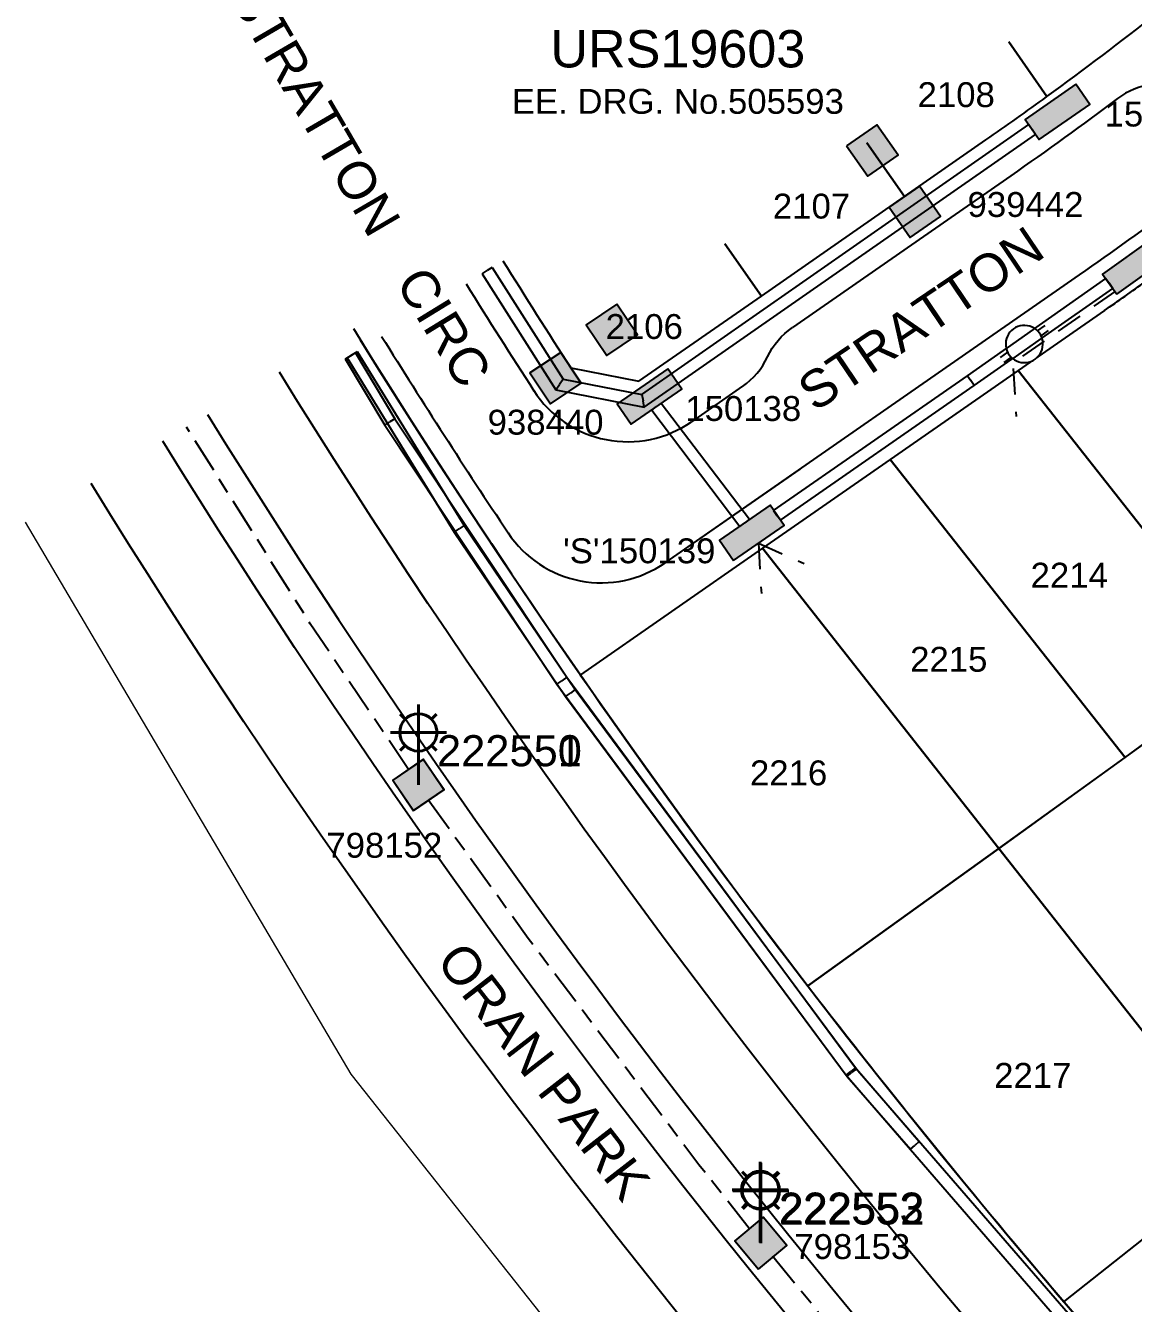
# Model space of a CAD drawing. Header units: metres. Extents: x 291565 to 291879, y 6233708 to 6234033.
# Drawn here: x 291564.7 to 291653.9, y 6233816.7 to 6233919.4 of the extents above; entities that cross this region are included whole.
import ezdxf
from ezdxf.enums import TextEntityAlignment as Align

# ---------------------------------------------------------------- set-up
doc = ezdxf.new("R2010")
doc.units = ezdxf.units.M
doc.header["$LTSCALE"] = 0.7
doc.linetypes.add('Cable Exist UG', pattern=[8.2, 4, -1.2, 1.8, -1.2])
doc.linetypes.add('Dash', pattern=[5, 3, -2])
doc.layers.get('0').update_dxf_attribs({"color": 6})
for name, color, linetype in [('_User Miscellaneous1', 3, 'Continuous'), ('_User Miscellaneous11', 7, 'Continuous'), ('_User Miscellaneous6', 7, 'Continuous'), ('_User Miscellaneous7', 150, 'Continuous'), ('_User Miscellaneous8', 7, 'Continuous'), ('Cadastre Developer_SP_NEW', 4, 'Continuous'), ('Cadastre Roads_SP_EXT', 4, 'Continuous'), ('Cadastre Roads_SP_NEW', 8, 'Continuous'), ('Equip_LV_NEW', 5, 'Continuous'), ('Equip_SP_SL_EXT', 70, 'Continuous'), ('Services_SP_NEW_UG', 2, 'Continuous'), ('SupportsUG_SP_LV_EXT', 7, 'Continuous'), ('SupportsUG_SP_LV_SL_EXT', 7, 'Continuous'), ('UG_Details_SP_MISC', 7, 'Continuous')]:
    doc.layers.add(name, color=color, linetype=linetype)
doc.layers.add('Cadastre Land Parcels_SP_EXT', color=9, linetype='Continuous', lineweight=5)
doc.styles.add('ARIAL', font='arial.ttf', dxfattribs={"height": 2})
doc.styles.add('ARIAL 3.0', font='arial.ttf', dxfattribs={"height": 3})
doc.styles.add('COLUMN_LABEL', font='arial.ttf')
doc.styles.add('iecARIAL', font='arial.ttf', dxfattribs={"height": 2})
doc.styles.add('POLE_LABEL', font='arial.ttf')
doc.styles.get("Standard").update_dxf_attribs({"font": 'arial.ttf'})

# ---------------------------------------------------------------- blocks, each defined once
blk = doc.blocks.new('*U56')
at = {"layer": '_User Miscellaneous7'}
blk.add_hatch(color=256, dxfattribs=at).paths.add_polyline_path([(-1.47, -1.5), (1.5, -1.47), (1.48, 1.5), (-1.49, 1.47)])
at = {"layer": '_User Miscellaneous8'}
blk.add_hatch(color=256, dxfattribs=at).paths.add_polyline_path([(-1.47, -1.5), (1.5, -1.47), (1.47, 1.5), (-1.5, 1.47)])
at = {"layer": '_User Miscellaneous7'}
blk.add_lwpolyline([(1.5, -1.47), (1.48, 1.5), (-1.49, 1.47), (-1.47, -1.5)], close=True, dxfattribs=at)
at = {"layer": '_User Miscellaneous8'}
blk.add_lwpolyline([(1.5, -1.47), (1.47, 1.5), (-1.5, 1.47), (-1.47, -1.5)], close=True, dxfattribs=at)
at = {"flags": 9}
for tag, style, p in [('STRUCTURE_PLANT_NUMBER', 'POLE_LABEL', (1.81, 0.03)), ('STREET_CODE', 'COLUMN_LABEL', (1.81, -0.2))]:
    blk.add_attdef(tag, text='', height=0.2, dxfattribs=dict(at, style=style)).set_placement(p, align=Align.MIDDLE_LEFT)
for tag, p in [('COLUMN_TYPE', (1.81, -0.4)), ('OWNED_BY', (1.81, -0.6)), ('STATE', (1.81, -0.8)), ('USAGE', (1.81, -1)), ('STREETNAME', (1.81, -1.6)), ('SUBURB', (1.81, -1.8)), ('LEGEND', (1.81, -1.2)), ('LOCATION', (1.81, -1.4)), ('NOTES', (1.81, -2))]:
    blk.add_attdef(tag, text='', height=0.2, dxfattribs=at).set_placement(p, align=Align.MIDDLE_LEFT)
at = {"flags": 1}
blk.add_attdef('Z', (1.81, -2.35), '', height=0.2, dxfattribs=at)
at = {"layer": '_User Miscellaneous6', "style": 'ARIAL', "flags": 8}
blk.add_attdef('ASSET_NUM', text='', height=2, dxfattribs=at).set_placement((2, 2), align=Align.MIDDLE_LEFT)
blk = doc.blocks.new('*U53')
at = {"layer": '_User Miscellaneous7'}
blk.add_hatch(color=256, dxfattribs=at).paths.add_polyline_path([(-1.37, -1.58), (1.59, -1.38), (1.39, 1.58), (-1.57, 1.38)])
at = {"layer": '_User Miscellaneous8'}
blk.add_hatch(color=256, dxfattribs=at).paths.add_polyline_path([(-1.38, -1.58), (1.58, -1.38), (1.38, 1.58), (-1.58, 1.38)])
at = {"layer": '_User Miscellaneous7'}
blk.add_lwpolyline([(1.59, -1.38), (1.39, 1.58), (-1.57, 1.38), (-1.37, -1.58)], close=True, dxfattribs=at)
at = {"layer": '_User Miscellaneous8'}
blk.add_lwpolyline([(1.58, -1.38), (1.38, 1.58), (-1.58, 1.38), (-1.38, -1.58)], close=True, dxfattribs=at)
at = {"flags": 9}
for tag, style, p in [('STRUCTURE_PLANT_NUMBER', 'POLE_LABEL', (1.81, 0.03)), ('STREET_CODE', 'COLUMN_LABEL', (1.81, -0.2))]:
    blk.add_attdef(tag, text='', height=0.2, dxfattribs=dict(at, style=style)).set_placement(p, align=Align.MIDDLE_LEFT)
for tag, p in [('COLUMN_TYPE', (1.81, -0.4)), ('OWNED_BY', (1.81, -0.6)), ('STATE', (1.81, -0.8)), ('USAGE', (1.81, -1)), ('STREETNAME', (1.81, -1.6)), ('SUBURB', (1.81, -1.8)), ('LEGEND', (1.81, -1.2)), ('LOCATION', (1.81, -1.4)), ('NOTES', (1.81, -2))]:
    blk.add_attdef(tag, text='', height=0.2, dxfattribs=at).set_placement(p, align=Align.MIDDLE_LEFT)
at = {"flags": 1}
blk.add_attdef('Z', (1.81, -2.35), '', height=0.2, dxfattribs=at)
at = {"layer": '_User Miscellaneous6', "style": 'ARIAL', "flags": 8}
blk.add_attdef('ASSET_NUM', text='', height=2, dxfattribs=at).set_placement((2, 2), align=Align.MIDDLE_LEFT)
blk = doc.blocks.new('SL_LANTERN_EXT')
at = {"lineweight": 40}
for p, q in [((0, 1.97), (0, 6.47)), ((-1.46, 5.68), (-1.06, 5.28)), ((1.46, 5.68), (1.06, 5.28)), ((-2.25, 4.22), (2.25, 4.22)), ((-1.46, 2.76), (-1.06, 3.16)), ((1.46, 2.76), (1.06, 3.16)), ((0, 0), (0, 2.72))]:
    blk.add_line(p, q, dxfattribs=at)
blk.add_circle((0, 4.22), 1.5, dxfattribs=at)
at = {"style": 'iecARIAL', "flags": 8}
blk.add_attdef('ASSET_NUM', (1.5, 1.5), '', height=2.5, dxfattribs=at)
for tag, p, height, flags in [('CONSTRUCTED_VOLTAGE', (0.98, -0.65), 0.2, 9), ('CONTROL_TYPE', (0.98, -0.85), 0.2, 9), ('LANTERN_PURPOSE', (0.98, -1.05), 0.2, 9), ('LNUMBER', (2.18, -3.25), 2.5, 8), ('OPERATING_VOLTAGE', (0.98, -1.65), 0.2, 9), ('ORIENTATION', (0.98, -1.85), 0.2, 9), ('OWNED_BY', (0.98, -2.05), 0.2, 9), ('STATE', (0.98, -2.25), 0.2, 9), ('LANTERN_TYPE', (0.98, -1.25), 0.2, 9), ('NO_PHASES', (0.98, -1.45), 0.2, 9), ('USAGE', (0.98, -2.45), 0.2, 9), ('CEXIST', (0.98, -2.65), 0.2, 9), ('CNEW', (0.98, -2.85), 0.2, 9), ('CNUMBER', (0.98, -3.05), 0.2, 9), ('CREMOVE', (0.98, -3.25), 0.2, 9), ('CREPLACE', (0.98, -3.45), 0.2, 9), ('LKINGHEIGHT', (0.98, -3.65), 0.2, 9), ('LBRACKET', (0.98, -3.85), 0.2, 9), ('LBRACKETVOCAB', (0.98, -4.05), 0.2, 9), ('LCATEGORY', (0.98, -4.25), 0.2, 9), ('LCHARGE1', (0.98, -4.45), 0.2, 9), ('LCHARGE1PERCENT', (0.98, -4.65), 0.2, 9), ('LCHARGE2', (0.98, -4.85), 0.2, 9), ('LCHARGE2PERCENT', (0.98, -5.05), 0.2, 9), ('LCHARGE3', (0.98, -5.25), 0.2, 9), ('LCHARGE3PERCENT', (0.98, -5.45), 0.2, 9), ('LEXIST', (0.98, -5.65), 0.2, 9), ('LLAMP', (0.98, -5.85), 0.2, 9), ('LLAMPVOCAB', (0.98, -6.05), 0.2, 9), ('LMAST', (0.98, -6.25), 0.2, 9), ('LMASTVOCAB', (0.98, -6.45), 0.2, 9), ('LNEW', (0.98, -6.65), 0.2, 9), ('LANTNUMBER', (0.98, -6.85), 0.2, 9), ('LOUTREACH', (0.98, -7.25), 0.2, 9), ('LOUTREACHVOCAB', (0.98, -7.45), 0.2, 9), ('LRATECODE', (0.98, -7.65), 0.2, 9), ('LREMOVE', (0.98, -7.85), 0.2, 9), ('LREPLACE', (0.98, -8.05), 0.2, 9), ('LTYPE', (0.98, -8.25), 0.2, 9), ('STREETNAME', (0.98, -9.25), 0.2, 9), ('LTYPEVOCAB', (0.98, -8.45), 0.2, 9), ('LEGEND', (0.98, -8.65), 0.2, 9), ('LOCATION', (0.98, -8.85), 0.2, 9), ('NOTES', (0.98, -9.05), 0.2, 9), ('SUBURB', (0.98, -9.45), 0.2, 1)]:
    blk.add_attdef(tag, p, '', height=height, dxfattribs=dict(flags=flags))
blk = doc.blocks.new('*U80')
for tag, p, flags in [('ORIENTATION', (0, 0), 9), ('Z', (0, 0), 1), ('USAGE', (0, -0.2), 9), ('NOTES', (0, -0.4), 9)]:
    blk.add_attdef(tag, p, '', height=0.2, dxfattribs=dict(flags=flags))
blk.add_wipeout([(-0.93, -9.56), (-0.78, -9.67), (-0.61, -9.76), (-0.44, -9.82), (-0.25, -9.87), (-0.07, -9.89), (0.12, -9.88), (0.31, -9.86), (0.49, -9.81), (0.66, -9.73), (0.82, -9.64), (0.97, -9.53), (1.11, -9.4), (1.22, -9.25), (1.32, -9.09), (1.4, -8.92), (1.45, -8.74), (1.49, -8.55), (1.49, -8.37), (1.48, -8.18), (1.44, -8), (1.38, -7.82), (1.3, -7.65), (1.19, -7.49), (1.07, -7.35), (0.93, -7.23), (0.78, -7.12), (0.61, -7.03), (0.44, -6.97), (0.25, -6.92), (0.07, -6.9), (-0.12, -6.9), (-0.31, -6.93), (-0.49, -6.98), (-0.66, -7.05), (-0.82, -7.15), (-0.97, -7.26), (-1.11, -7.39), (-1.22, -7.54), (-1.32, -7.7), (-1.4, -7.87), (-1.45, -8.05), (-1.49, -8.23), (-1.49, -8.42), (-1.48, -8.61), (-1.44, -8.79), (-1.38, -8.97), (-1.3, -9.14), (-1.19, -9.29), (-1.07, -9.44)])
for p, q in [((-0.25, -6.92), (-0.25, -6.17)), ((0.25, -6.92), (0.25, -6.17)), ((-0.25, -9.87), (-0.25, -10.61)), ((0.25, -9.87), (0.25, -10.61))]:
    blk.add_line(p, q)
blk.add_lwpolyline([(0, -6.9, 1), (0, -9.89, 1)], format="xyb", close=True)
blk = doc.blocks.new('*U52')
at = {"layer": '_User Miscellaneous7'}
blk.add_hatch(color=256, dxfattribs=at).paths.add_polyline_path([(-1.49, -7.49), (1.48, -7.49), (1.48, -4.51), (-1.49, -4.51)])
at = {"layer": '_User Miscellaneous8'}
blk.add_hatch(color=256, dxfattribs=at).paths.add_polyline_path([(-1.49, -1.49), (1.48, -1.49), (1.48, 1.48), (-1.49, 1.48)])
at = {"layer": '_User Miscellaneous7'}
blk.add_lwpolyline([(1.48, -7.49), (1.48, -4.51), (-1.49, -4.51), (-1.49, -7.49)], close=True, dxfattribs=at)
at = {"layer": '_User Miscellaneous8'}
blk.add_lwpolyline([(1.48, -1.49), (1.48, 1.48), (-1.49, 1.48), (-1.49, -1.49)], close=True, dxfattribs=at)
at = {"flags": 9}
for tag, style, p in [('STRUCTURE_PLANT_NUMBER', 'POLE_LABEL', (1.81, 0.03)), ('STREET_CODE', 'COLUMN_LABEL', (1.81, -0.2))]:
    blk.add_attdef(tag, text='', height=0.2, dxfattribs=dict(at, style=style)).set_placement(p, align=Align.MIDDLE_LEFT)
for tag, p in [('COLUMN_TYPE', (1.81, -0.4)), ('OWNED_BY', (1.81, -0.6)), ('STATE', (1.81, -0.8)), ('USAGE', (1.81, -1)), ('STREETNAME', (1.81, -1.6)), ('SUBURB', (1.81, -1.8)), ('LEGEND', (1.81, -1.2)), ('LOCATION', (1.81, -1.4)), ('NOTES', (1.81, -2))]:
    blk.add_attdef(tag, text='', height=0.2, dxfattribs=at).set_placement(p, align=Align.MIDDLE_LEFT)
at = {"flags": 1}
blk.add_attdef('Z', (1.81, -2.35), '', height=0.2, dxfattribs=at)
at = {"layer": '_User Miscellaneous6', "style": 'ARIAL', "flags": 8}
blk.add_attdef('ASSET_NUM', text='', height=2, dxfattribs=at).set_placement((2, 2), align=Align.MIDDLE_LEFT)
blk = doc.blocks.new('*U77')
at = {"layer": '_User Miscellaneous7'}
blk.add_hatch(color=256, dxfattribs=at).paths.add_polyline_path([(-0.78, -7.41), (2.19, -7.41), (2.19, -4.44), (-0.78, -4.44)])
at = {"layer": '_User Miscellaneous8'}
blk.add_hatch(color=256, dxfattribs=at).paths.add_polyline_path([(-1.49, -1.49), (1.48, -1.49), (1.48, 1.48), (-1.49, 1.48)])
at = {"layer": '_User Miscellaneous7'}
blk.add_lwpolyline([(2.19, -7.41), (2.19, -4.44), (-0.78, -4.44), (-0.78, -7.41)], close=True, dxfattribs=at)
at = {"layer": '_User Miscellaneous8'}
blk.add_lwpolyline([(1.48, -1.49), (1.48, 1.48), (-1.49, 1.48), (-1.49, -1.49)], close=True, dxfattribs=at)
at = {"flags": 9}
for tag, style, p in [('STRUCTURE_PLANT_NUMBER', 'POLE_LABEL', (1.81, 0.03)), ('STREET_CODE', 'COLUMN_LABEL', (1.81, -0.2))]:
    blk.add_attdef(tag, text='', height=0.2, dxfattribs=dict(at, style=style)).set_placement(p, align=Align.MIDDLE_LEFT)
for tag, p in [('COLUMN_TYPE', (1.81, -0.4)), ('OWNED_BY', (1.81, -0.6)), ('STATE', (1.81, -0.8)), ('USAGE', (1.81, -1)), ('STREETNAME', (1.81, -1.6)), ('SUBURB', (1.81, -1.8)), ('LEGEND', (1.81, -1.2)), ('LOCATION', (1.81, -1.4)), ('NOTES', (1.81, -2))]:
    blk.add_attdef(tag, text='', height=0.2, dxfattribs=at).set_placement(p, align=Align.MIDDLE_LEFT)
at = {"flags": 1}
blk.add_attdef('Z', (1.81, -2.35), '', height=0.2, dxfattribs=at)
at = {"layer": '_User Miscellaneous6', "style": 'ARIAL', "flags": 8}
blk.add_attdef('ASSET_NUM', text='', height=2, dxfattribs=at).set_placement((2, 2), align=Align.MIDDLE_LEFT)
blk = doc.blocks.new('PILLAR_EXT')
blk.add_hatch(color=256).paths.add_polyline_path([(-2.475, 2.49), (-2.475, 0.51), (2.475, 0.51), (2.475, 2.49)])
blk.add_lwpolyline([(-2.475, 0.51), (2.475, 0.51), (2.475, 2.49), (-2.475, 2.49)], close=True)
for tag, p, flags in [('OWNED_BY', (0, 1.3), 9), ('STATE', (0, 1.1), 9), ('SUPPORT_TYPE', (0, 0.9), 9), ('USAGE', (0, 0.7), 9), ('LEGEND', (0, 0.5), 9), ('LOCATION', (0, 0.3), 9), ('NOTES', (0, 0.1), 9), ('PARENT', (0, -0.1), 9), ('STREETNAME', (0, -0.3), 9), ('SUBURB', (0, -0.5), 1)]:
    blk.add_attdef(tag, p, '', height=0.2, dxfattribs=dict(flags=flags))
at = {"layer": '_User Miscellaneous6', "style": 'ARIAL', "flags": 8}
blk.add_attdef('ASSET_NUM', text='', height=2, dxfattribs=at).set_placement((1.5, 7.5), align=Align.TOP_LEFT)
blk = doc.blocks.new('A$C7DAD38F0')
at = {"layer": '_User Miscellaneous11', "color": 3, "style": 'ARIAL'}
blk.add_attdef('DRG_NO', text='', height=2, dxfattribs=at).set_placement((0, -4.23), align=Align.MIDDLE_CENTER)
at = {"layer": '_User Miscellaneous6', "color": 2, "style": 'ARIAL 3.0'}
blk.add_attdef('URS___', text='', height=3, dxfattribs=at).set_placement((0, 0), align=Align.MIDDLE_CENTER)

msp = doc.modelspace()

# ---------------------------------------------------------------- linework, layer by layer
at = {"layer": 'Cadastre Developer_SP_NEW', "color": 4}
for p, q in [((291651.52, 6233896.5), (291644.58, 6233891.68)), ((291644.58, 6233891.68), (291634.29, 6233884.54)), ((291644.58, 6233891.68), (291663.33, 6233867.89)), ((291663.33, 6233867.89), (291644.58, 6233891.68)), ((291634.29, 6233884.54), (291624.01, 6233877.4)), ((291634.29, 6233884.54), (291653.18, 6233860.58)), ((291653.18, 6233860.58), (291634.29, 6233884.54)), ((291624.01, 6233877.4), (291609.37, 6233867.23)), ((291643.03, 6233853.27), (291624.01, 6233877.4)), ((291624.01, 6233877.4), (291643.03, 6233853.27)), ((291653.18, 6233860.58), (291655.21, 6233862.04)), ((291643.03, 6233853.27), (291653.18, 6233860.58)), ((291627.67, 6233842.21), (291643.03, 6233853.27))]:
    msp.add_line(p, q, dxfattribs=at)
at = {"layer": 'Cadastre Developer_SP_NEW', "color": 4, "flags": 128}
for points in [[(291643.84, 6233918.1), (291646.89, 6233913.7, 0.009832), (291655.77, 6233920.42), (291655.99, 6233920.6), (291657.12, 6233926.53), (291657.12, 6233926.53), (291650.58, 6233937.75)], [(291632.42, 6233909.99), (291635.43, 6233905.66), (291641.99, 6233910.22, 0.005303), (291646.89, 6233913.7), (291643.84, 6233918.1)], [(291603.14, 6233900.51, 0.004103), (291608.6, 6233891.9), (291614.07, 6233890.83), (291623.93, 6233897.67), (291621, 6233901.88)], [(291591.11, 6233895.06, 0.074087), (291711.89, 6233752.36), (291720.48, 6233744.96), (291728.95, 6233754.95), (291728.95, 6233754.95), (291728.1, 6233760.84), (291736.68, 6233767.61), (291748.59, 6233776.99), (291765.27, 6233790.14), (291766.08, 6233790.78), (291768.39, 6233792.6), (291771.6, 6233792.22), (291786.05, 6233803.11), (291786.05, 6233803.11), (291786.55, 6233806.71, -0.197185), (291828.68, 6233815.34), (291834.91, 6233814.16), (291873.72, 6233806.8)], [(291591.67, 6233894.14, 0.075024), (291714.48, 6233750.1)]]:
    msp.add_lwpolyline(points, format="xyb", dxfattribs=at)
msp.add_lwpolyline([(291621, 6233901.88), (291623.93, 6233897.67), (291635.43, 6233905.66), (291632.42, 6233909.99)], dxfattribs=at)
msp.add_lwpolyline([(291643.03, 6233853.27), (291662.74, 6233828.25), (291674.52, 6233837.54), (291655.21, 6233862.04), (291643.03, 6233853.27)], close=True, dxfattribs=at)
msp.add_lwpolyline([(291627.67, 6233842.21, 0.012557), (291648.26, 6233816.83), (291662.74, 6233828.25), (291643.03, 6233853.27), (291627.67, 6233842.21)], format="xyb", close=True, dxfattribs=at)
at = {"layer": 'Cadastre Developer_SP_NEW', "color": 4}
for centre, radius, start, end in [((291480.39, 6234142.91), 300, 304.7789, 305.5567), ((292117.11, 6234219.36), 617.9, 214.74171, 217.61656)]:
    msp.add_arc(centre, radius, start, end, dxfattribs=at)
at = {"layer": 'Cadastre Land Parcels_SP_EXT', "linetype": 'Continuous'}
msp.add_lwpolyline([(291717.99, 6233707.93), (291635.74, 6233778.58), (291590.94, 6233835.13), (291564.74, 6233879.48)], dxfattribs=at)
at = {"layer": 'Cadastre Roads_SP_NEW'}
for p, q in [((291643.99, 6233907.34), (291626.42, 6233895.15)), ((291616.18, 6233876.22), (291649.52, 6233899.38)), ((291622.42, 6233890.42), (291618.31, 6233887.56)), ((291622.42, 6233890.42), (291618.31, 6233887.56)), ((291616.18, 6233876.22), (291627.04, 6233883.76))]:
    msp.add_line(p, q, dxfattribs=at)
at = {"layer": 'Cadastre Roads_SP_NEW', "linetype": 'Continuous', "flags": 128}
for points in [[(291732.76, 6233725.99, -0.010371), (291711.97, 6233743.15, -0.007558), (291697.48, 6233756.02, -0.068954), (291585.16, 6233891.55, -0.068954)], [(291579.39, 6233888.14, 0.069008), (291692.95, 6233751.08, 0.018028), (291728.52, 6233720.81)], [(291725.86, 6233717.55, -0.018001), (291690.12, 6233747.98, -0.069041), (291575.78, 6233886, -0.069041)], [(291685.59, 6233743.03, -0.069093), (291570.01, 6233882.59, -0.069093)]]:
    msp.add_lwpolyline(points, format="xyb", dxfattribs=at)
at = {"layer": 'Cadastre Roads_SP_NEW'}
for centre, radius, start, end in [((291656.17, 6233908.75), 6, 97.5591, 126.8945), ((291478.44, 6234145.63), 299.85, 304.7886, 308.5067), ((292130.36, 6234229.04), 624.7, 211.92911, 212.86448), ((292130.36, 6234229.04), 632.7, 211.92911, 213.63051), ((291619, 6233895.34), 6, 304.7789, 334.7058), ((291613.18, 6233894.96), 9, 212.8616, 304.7789), ((291611.05, 6233883.62), 9, 213.6305, 304.7789)]:
    msp.add_arc(centre, radius, start, end, dxfattribs=at)
at = {"layer": 'Cadastre Roads_SP_NEW', "extrusion": (0, 0, -1)}
for centre, radius, start, end in [((-291480.39, 6234142.91), 286.8, 233.1055, 235.2211), ((-291629.85, 6233890.22), 6, 25.2942, 55.2211), ((-292130.36, 6234229.04), 634.3, 312.46265, 319.46854)]:
    msp.add_arc(centre, radius, start, end, dxfattribs=at)
at = {"layer": 'Services_SP_NEW_UG', "color": 2, "linetype": 'Dash', "flags": 128}
for points in [[(291623.69, 6233877.8), (291623.93, 6233873.77)], [(291623.69, 6233877.8), (291627.38, 6233876.16)]]:
    msp.add_lwpolyline(points, dxfattribs=at)
at = {"layer": 'UG_Details_SP_MISC'}
for p, q in [((291645.44, 6233911.45), (291645.71, 6233911.05)), ((291645.99, 6233910.66), (291645.71, 6233911.05)), ((291601.47, 6233899.46), (291601.87, 6233899.72)), ((291601.47, 6233899.46), (291607.4, 6233890.12)), ((291602.28, 6233899.97), (291601.87, 6233899.72)), ((291602.28, 6233899.97), (291607.99, 6233890.98)), ((291651.64, 6233899.08), (291651.92, 6233898.69)), ((291652.19, 6233898.29), (291651.92, 6233898.69)), ((291591.42, 6233893.2), (291591.01, 6233892.95)), ((291591.42, 6233893.2), (291600.02, 6233879.22)), ((291590.45, 6233892.61), (291590.87, 6233892.86)), ((291590.45, 6233892.61), (291593.65, 6233887.29)), ((291590.61, 6233892.7), (291591.01, 6233892.95)), ((291590.61, 6233892.7), (291599.21, 6233878.7)), ((291591.28, 6233893.11), (291590.87, 6233892.86)), ((291591.28, 6233893.11), (291594.46, 6233887.8)), ((291624.91, 6233880.43), (291640.5, 6233891.26)), ((291640.5, 6233891.26), (291640.77, 6233890.87)), ((291607.4, 6233890.12), (291607.69, 6233890.55)), ((291607.4, 6233890.12), (291614.51, 6233888.73)), ((291607.99, 6233890.98), (291607.69, 6233890.55)), ((291607.99, 6233890.98), (291614.3, 6233889.75)), ((291625.46, 6233879.65), (291641.05, 6233890.47)), ((291641.05, 6233890.47), (291640.77, 6233890.87)), ((291614.3, 6233889.75), (291614.41, 6233889.24)), ((291614.51, 6233888.73), (291614.41, 6233889.24)), ((291615.87, 6233889.07), (291615.49, 6233888.78)), ((291615.87, 6233889.07), (291622.97, 6233879.73)), ((291615.11, 6233888.49), (291615.49, 6233888.78)), ((291615.11, 6233888.49), (291622.2, 6233879.15)), ((291593.65, 6233887.29), (291594.05, 6233887.55)), ((291593.65, 6233887.29), (291607.49, 6233866.46)), ((291594.46, 6233887.8), (291594.05, 6233887.55)), ((291594.46, 6233887.8), (291608.28, 6233867.02)), ((291624.91, 6233880.43), (291625.18, 6233880.04)), ((291625.46, 6233879.65), (291625.18, 6233880.04)), ((291599.21, 6233878.7), (291599.61, 6233878.96)), ((291600.02, 6233879.22), (291599.61, 6233878.96)), ((291600.02, 6233879.22), (291608.96, 6233866.03)), ((291622.2, 6233879.15), (291622.59, 6233879.44)), ((291622.97, 6233879.73), (291622.59, 6233879.44)), ((291599.21, 6233878.7), (291608.17, 6233865.48)), ((291607.49, 6233866.46), (291607.88, 6233866.74)), ((291608.28, 6233867.02), (291607.88, 6233866.74)), ((291608.28, 6233867.02), (291631.5, 6233835.64)), ((291607.49, 6233866.46), (291630.75, 6233835.03)), ((291608.17, 6233865.48), (291608.57, 6233865.76)), ((291608.17, 6233865.48), (291630.82, 6233834.94)), ((291608.96, 6233866.03), (291608.57, 6233865.76)), ((291608.96, 6233866.03), (291631.57, 6233835.54)), ((291630.75, 6233835.03), (291631.12, 6233835.33)), ((291630.75, 6233835.03), (291669.57, 6233790.26)), ((291630.82, 6233834.94), (291631.19, 6233835.24)), ((291630.82, 6233834.94), (291635.91, 6233829.08)), ((291631.5, 6233835.64), (291631.12, 6233835.33)), ((291631.57, 6233835.54), (291631.19, 6233835.24)), ((291631.5, 6233835.64), (291670.28, 6233790.91)), ((291631.57, 6233835.54), (291636.63, 6233829.7)), ((291636.63, 6233829.7), (291636.27, 6233829.39)), ((291635.91, 6233829.08), (291636.27, 6233829.39))]:
    msp.add_line(p, q, dxfattribs=at)
at = {"layer": 'UG_Details_SP_MISC', "color": 7, "linetype": 'Cable Exist UG', "flags": 128}
for points in [[(291595.55, 6233859.62), (291587.65, 6233871.32), (291577.7, 6233887.13)], [(291597.18, 6233857.13), (291605.17, 6233846.06), (291618.91, 6233827.86), (291622.99, 6233822.7)], [(291624.81, 6233820.51), (291632.37, 6233811.31), (291639.25, 6233803.23), (291647.9, 6233793.45), (291653.02, 6233787.87)]]:
    msp.add_lwpolyline(points, dxfattribs=at)

# ---------------------------------------------------------------- block references
at = {"layer": '_User Miscellaneous1'}
msp.add_blockref('A$C7DAD38F0', (291617.21, 6233917.55), dxfattribs=at).add_auto_attribs({'URS___': 'URS19603', 'DRG_NO': 'EE. DRG. No.505593'})
at = {"layer": 'Equip_SP_SL_EXT'}
ref = msp.add_blockref('SL_LANTERN_EXT', (291596.34, 6233858.37), dxfattribs=at)
ref.add_attrib('ASSET_NUM', '222550', (291597.84, 6233859.87), dxfattribs={"layer": '0', "height": 2.5, "style": 'iecARIAL'})
ref = msp.add_blockref('SL_LANTERN_EXT', (291596.34, 6233858.37), dxfattribs=at)
ref.add_attrib('ASSET_NUM', '222551', (291597.84, 6233859.87), dxfattribs={"layer": '0', "height": 2.5, "style": 'iecARIAL'})
ref = msp.add_blockref('SL_LANTERN_EXT', (291623.83, 6233821.6), dxfattribs=at)
ref.add_attrib('ASSET_NUM', '222553', (291625.33, 6233823.1), dxfattribs={"layer": '0', "height": 2.5, "style": 'iecARIAL'})
ref = msp.add_blockref('SL_LANTERN_EXT', (291623.89, 6233821.53), dxfattribs=at)
ref.add_attrib('ASSET_NUM', '222552', (291625.39, 6233823.03), dxfattribs={"layer": '0', "height": 2.5, "style": 'iecARIAL'})
at = {"layer": 'SupportsUG_SP_LV_EXT'}
ref = msp.add_blockref('PILLAR_EXT', (291646.89, 6233913.7), dxfattribs=dict(at, rotation=214.7788917375325))
ref.add_attrib('ASSET_NUM_001', '150138A', (291651.53, 6233911.3), dxfattribs={"layer": '_User Miscellaneous6', "height": 2, "style": 'ARIAL'})
ref = msp.add_blockref('PILLAR_EXT', (291654.84, 6233898.85), dxfattribs=dict(at, rotation=35.55668420299445))
ref.add_attrib('ASSET_NUM_001', '150140', (291659.29, 6233898.4), dxfattribs={"layer": '_User Miscellaneous6', "height": 2, "style": 'ARIAL'})
ref = msp.add_blockref('PILLAR_EXT', (291614.07, 6233890.83), dxfattribs=dict(at, rotation=214.7788917375325))
ref.add_attrib('ASSET_NUM_001', '150138', (291617.81, 6233887.63), dxfattribs={"layer": '_User Miscellaneous6', "height": 2, "style": 'ARIAL'})
ref = msp.add_blockref('PILLAR_EXT', (291624.01, 6233877.4), dxfattribs=dict(at, rotation=34.77889172983175))
ref.add_attrib('ASSET_NUM_001', "'S'150139", (291607.98, 6233876.19), dxfattribs={"layer": '_User Miscellaneous6', "height": 2, "style": 'ARIAL'})
at = {"layer": 'SupportsUG_SP_LV_SL_EXT'}
ref = msp.add_blockref('*U52', (291636.27, 6233904.44), dxfattribs=dict(at, rotation=214.778891716991))
ref.add_attrib('ASSET_NUM_001', '939442', (291640.51, 6233904.03), dxfattribs={"layer": '_User Miscellaneous6', "height": 2, "style": 'ARIAL'})
ref = msp.add_blockref('*U77', (291607.37, 6233891.08), dxfattribs=dict(at, rotation=123.7574820437631))
ref.add_attrib('ASSET_NUM_001', '938440', (291601.91, 6233886.53), dxfattribs={"layer": '_User Miscellaneous6', "height": 2, "style": 'ARIAL'})
ref = msp.add_blockref('*U53', (291596.34, 6233858.37), dxfattribs=dict(at, rotation=300.3992271217861))
ref.add_attrib('ASSET_NUM_001', '798152', (291588.94, 6233852.52), dxfattribs={"layer": '_User Miscellaneous6', "height": 2, "style": 'ARIAL'})
ref = msp.add_blockref('*U56', (291623.89, 6233821.53), dxfattribs=dict(at, rotation=309.3170973178526))
ref.add_attrib('ASSET_NUM_001', '798153', (291626.58, 6233820.26), dxfattribs={"layer": '_User Miscellaneous6', "height": 2, "style": 'ARIAL'})

# ---------------------------------------------------------------- texts
at = {"layer": 'Cadastre Developer_SP_NEW', "color": 4, "style": 'ARIAL'}
for s, p in [('2214', (291648.69, 6233875.23)), ('2215', (291639, 6233868.47)), ('2216', (291626.12, 6233859.34)), ('2217', (291645.76, 6233835.02))]:
    msp.add_text(s, height=2, dxfattribs=at).set_placement(p, align=Align.MIDDLE_CENTER)
at = {"layer": 'Cadastre Land Parcels_SP_EXT', "color": 7, "style": 'ARIAL'}
for s, p in [('2108', (291639.6, 6233913.86)), ('2107', (291627.96, 6233904.9)), ('2106', (291614.51, 6233895.22))]:
    msp.add_text(s, height=2, dxfattribs=at).set_placement(p, align=Align.MIDDLE_CENTER)
at = {"layer": 'Cadastre Roads_SP_EXT'}
msp.add_text('ORAN PARK ', height=3, rotation=307.7631, dxfattribs=at).set_placement((291597.68, 6233844.19))
at = {"layer": 'Cadastre Roads_SP_NEW', "color": 2, "style": 'ARIAL'}
for s, rotation, p in [('STRATTON', 300.2555, (291586.76, 6233911.94)), ('CIRC', 301.4888, (291597.12, 6233894.4))]:
    msp.add_text(s, height=3, rotation=rotation, dxfattribs=at).set_placement(p, align=Align.CENTER)

# ---------------------------------------------------------------- next in the draw order: block references
at = {"layer": 'Equip_LV_NEW', "linetype": 'Cable Exist UG', "lineweight": 0, "ltscale": 0.5, "rotation": 305.5014785017597}
msp.add_blockref('*U80', (291651.91, 6233898.69), dxfattribs=at)

# ---------------------------------------------------------------- next in the draw order: linework, layer by layer
at = {"layer": 'Services_SP_NEW_UG', "color": 2, "linetype": 'Dash', "flags": 128}
msp.add_lwpolyline([(291652.4, 6233898.05), (291644.15, 6233892.29), (291644.42, 6233887.99)], dxfattribs=at)
at = {"layer": 'UG_Details_SP_MISC'}
for p, q in [((291614.3, 6233889.75), (291645.44, 6233911.45)), ((291614.51, 6233888.73), (291645.99, 6233910.66)), ((291640.5, 6233891.26), (291651.64, 6233899.08)), ((291641.05, 6233890.47), (291652.19, 6233898.29))]:
    msp.add_line(p, q, dxfattribs=at)

# ---------------------------------------------------------------- next in the draw order: texts
at = {"layer": 'Cadastre Roads_SP_NEW', "color": 2, "style": 'ARIAL'}
msp.add_text('STRATTON', height=3, rotation=34.0741, dxfattribs=at).set_placement((291637.58, 6233894.62), align=Align.CENTER)

doc.saveas('drawing.dxf')
